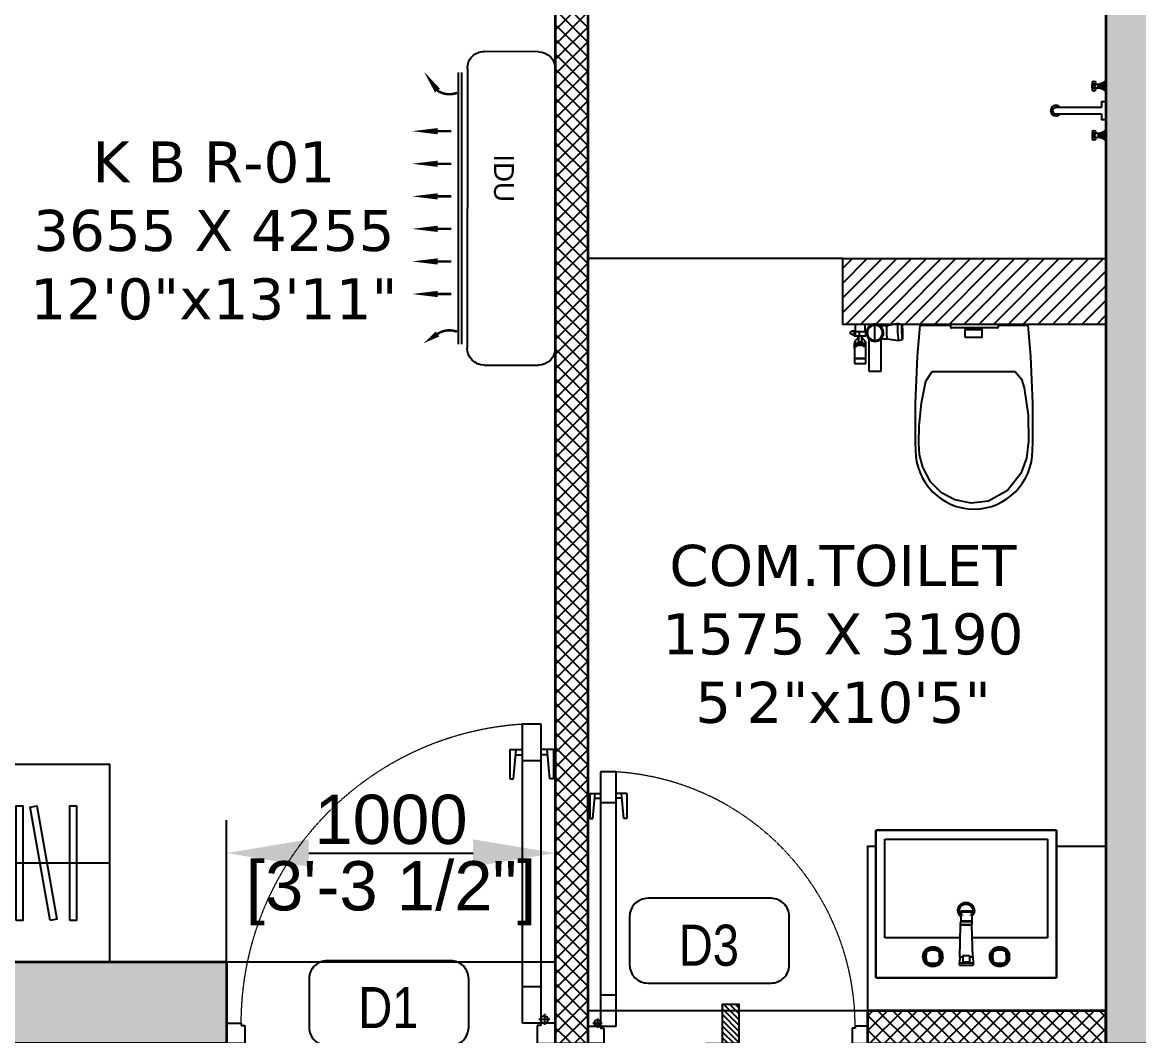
# Model space of a CAD drawing. Header units: millimetres. Extents: x 46985 to 60368, y 184712 to 204375.
# Drawn here: x 50478 to 53874, y 197796 to 200881 of the extents above; entities that cross this region are included whole.
import ezdxf
from ezdxf.enums import TextEntityAlignment as Align

# ---------------------------------------------------------------- set-up
doc = ezdxf.new("R2010")
doc.units = ezdxf.units.MM
doc.linetypes.add('3.5BHK EAST-UN-5$0$DASHED', pattern=[0.75, 0.5, -0.25])
doc.linetypes.add('3.5BHK EAST_UN-1$0$DASHED', pattern=[0.75, 0.5, -0.25])
for name, color, linetype in [('A-AC', 252, 'Continuous'), ('A-Dimensions', 4, 'Continuous'), ('A-Door', 11, 'Continuous'), ('A-Door Line', 8, 'Continuous'), ('A-Fixture', 8, 'Continuous'), ('A-Furniture', 8, 'Continuous'), ('A-Handwash', 252, 'Continuous'), ('A-Handwash Platform', 253, 'Continuous'), ('A-Hatch', 252, 'Continuous'), ('A-Ledge Wall', 8, 'Continuous'), ('A-Room Boundary', 44, 'Continuous'), ('A-Shower', 253, 'Continuous'), ('A-Shower Glass', 253, 'Continuous'), ('A-Text Main', 44, 'Continuous'), ('A-Wardrobe', 253, 'Continuous'), ('A-WC', 253, 'Continuous')]:
    doc.layers.add(name, color=color, linetype=linetype)
doc.layers.add('A-Wall', color=240, linetype='Continuous', lineweight=35)
doc.styles.add('2024-08-29_TOWER-A$0$simplex-0.8', font='simplex.shx', dxfattribs={"width": 0.8})
doc.styles.add('3.5BHK EAST_UN-1$0$grid_text', font='verdana.ttf')
doc.styles.add('3BHK  WEST_UN-2$0$AMISH', font='arial.ttf')
doc.styles.add('ARIAL', font='ARIALN.TTF')
doc.styles.add('S', font='arial.ttf', dxfattribs={"height": 150})
doc.dimstyles.new('DIMSMALL', dxfattribs={"dimtxt": 150, "dimasz": 250, "dimexe": 100, "dimexo": 100, "dimgap": 25, "dimtad": 1, "dimdec": 0, "dimzin": 0, "dimdsep": 46, "dimtxsty": 'S', "dimcen": 0, "dimdle": 100, "dimclrd": 8, "dimclre": 8, "dimclrt": 256, "dimazin": 0, "dimtfac": 1, "dimtdec": 0, "dimtix": 1, "dimtmove": 0, "dimatfit": 3, "dimldrblk": '12_DatumFilled', "dimfxl": 1, "dimtolj": 1, "dimtzin": 0, "dimlwd": -1, "dimlwe": -1, "dimarcsym": 0})

# ---------------------------------------------------------------- blocks, each defined once
blk = doc.blocks.new('3.5BHK EAST_UN-1$0$Door11')
at = {"layer": 'A-Door'}
for p, q in [((-991.7, 0), (-1050, 0)), ((-1050, 0), (-1050, -65.6)), ((-991.7, -58.3), (-991.7, 0)), ((-58.3, -58.3), (-58.3, 0)), ((-58.3, 0), (0, 0)), ((0, 0), (0, -65.6)), ((-1050, -65.6), (-1003.4, -65.6)), ((-1003.4, -65.6), (-1003.4, -58.3)), ((-1003.4, -58.3), (-991.7, -58.3)), ((-104.9, -65.6), (-104.9, -1021.8)), ((-46.6, -65.6), (-104.9, -65.6)), ((-104.9, -65.6), (-104.9, -65.6)), ((-46.6, -58.3), (-58.3, -58.3)), ((-46.6, -65.6), (-46.6, -58.3)), ((-46.6, -1021.8), (-46.6, -65.6)), ((0, -65.6), (-46.6, -65.6)), ((-35, -94.7), (-35, -59.8)), ((-17.5, -77.3), (-52.5, -77.3)), ((-104.9, -182.2), (-46.6, -182.2)), ((-145.8, -846.8), (-134.1, -846.8)), ((-145.8, -940.1), (-145.8, -846.8)), ((-134.1, -846.8), (-125.5, -940.1)), ((-17.5, -846.8), (-26.1, -940.1)), ((-5.8, -846.8), (-17.5, -846.8)), ((-5.8, -940.1), (-5.8, -846.8)), ((-127.1, -922.6), (-104.9, -922.6)), ((-104.9, -905.1), (-46.6, -905.1)), ((-24.5, -922.6), (-46.6, -922.6)), ((-145.8, -940.1), (-104.9, -940.1)), ((-5.8, -940.1), (-46.6, -940.1)), ((-104.9, -1021.8), (-46.6, -1021.8))]:
    blk.add_line(p, q, dxfattribs=at)
blk.add_circle((-35, -77.3), 11.7, dxfattribs=at)
at = {"layer": 'A-Door', "linetype": '3.5BHK EAST_UN-1$0$DASHED', "lineweight": 0}
blk.add_arc((-43.9, -64.2), 959.5, 180.0822, 266.3506, dxfattribs=at)
blk = doc.blocks.new('3.5BHK EAST_UN-1$0$A$Ceb508b97')
at = {"layer": 'A-Wardrobe', "ltscale": 600}
blk.add_lwpolyline([(100.2, 600), (100.2, 0), (2400.2, 0), (2400.2, 600)], close=True, dxfattribs=at)
for points in [[(202.7, 125), (202.7, 475), (222.7, 475), (222.7, 125), (202.7, 125)], [(300.1, 125.9), (239.3, 470.6), (259, 474.1), (319.7, 129.4), (300.1, 125.9)], [(359.9, 125), (359.9, 475), (379.9, 475), (379.9, 125), (359.9, 125)], [(419.5, 125.9), (480.3, 470.6), (460.6, 474.1), (399.9, 129.4), (419.5, 125.9)], [(517.8, 125), (517.8, 475), (537.8, 475), (537.8, 125), (517.8, 125)], [(621.4, 125.9), (560.6, 470.6), (580.3, 474.1), (641.1, 129.4), (621.4, 125.9)], [(681.2, 125), (681.2, 475), (701.2, 475), (701.2, 125), (681.2, 125)], [(836.6, 125.9), (897.4, 470.6), (877.7, 474.1), (817, 129.4), (836.6, 125.9)], [(934.9, 125), (934.9, 475), (954.9, 475), (954.9, 125), (934.9, 125)], [(1019.4, 125), (1019.4, 475), (1039.4, 475), (1039.4, 125), (1019.4, 125)], [(1226.2, 132.1), (1106.5, 461), (1125.3, 467.9), (1245, 139), (1226.2, 132.1)], [(1275.7, 125), (1275.7, 475), (1295.7, 475), (1295.7, 125), (1275.7, 125)], [(1373, 125.9), (1312.3, 470.6), (1332, 474.1), (1392.7, 129.4), (1373, 125.9)], [(1432.9, 125), (1432.9, 475), (1452.9, 475), (1452.9, 125), (1432.9, 125)], [(1492.5, 125.9), (1553.3, 470.6), (1533.6, 474.1), (1472.8, 129.4), (1492.5, 125.9)], [(1590.8, 125), (1590.8, 475), (1610.8, 475), (1610.8, 125), (1590.8, 125)], [(1694.4, 125.9), (1633.6, 470.6), (1653.3, 474.1), (1714.1, 129.4), (1694.4, 125.9)], [(1754.2, 125), (1754.2, 475), (1774.2, 475), (1774.2, 125), (1754.2, 125)], [(1880.8, 125.9), (1941.5, 470.6), (1921.8, 474.1), (1861.1, 129.4), (1880.8, 125.9)], [(1979, 125), (1979, 475), (1999, 475), (1999, 125), (1979, 125)], [(2114.9, 125), (2114.9, 475), (2134.9, 475), (2134.9, 125), (2114.9, 125)], [(2218.5, 125.9), (2157.7, 470.6), (2177.4, 474.1), (2238.2, 129.4), (2218.5, 125.9)], [(2278.3, 125), (2278.3, 475), (2298.3, 475), (2298.3, 125), (2278.3, 125)], [(2400.2, 300), (100, 300)]]:
    blk.add_lwpolyline(points, dxfattribs=at)
blk = doc.blocks.new('A$Cf00fcc3f')
at = {"layer": 'A-Fixture'}
for p, q in [((0, 0), (0, -450)), ((550, 0), (0, 0)), ((0, -450), (0, 0)), ((0, 0), (550, 0)), ((550, -450), (550, 0)), ((550, 0), (550, -450)), ((144.2, -58.7), (143.6, -64.6)), ((143.6, -64.6), (144.2, -70.5)), ((143.6, -64.6), (144.2, -70.5)), ((145.9, -53), (144.2, -58.7)), ((148.7, -47.8), (145.9, -53)), ((146.8, -64.6), (147.8, -54.3)), ((147.8, -74.9), (146.8, -64.6)), ((149.4, -64.6), (146.8, -64.6)), ((147.8, -54.3), (150.8, -44.3)), ((147.8, -54.3), (150.3, -55.2)), ((150.3, -45.9), (148.7, -47.8)), ((149.4, -64.6), (150.3, -55.2)), ((150.3, -73.9), (149.4, -64.6)), ((150.3, -55.2), (152.9, -46.2)), ((151.6, -42.4), (150.8, -44.3)), ((150.8, -44.3), (152.9, -46.2)), ((151.6, -42.4), (153.6, -41.5)), ((153.7, -44.5), (151.6, -42.4)), ((152.5, -55), (151.6, -64.6)), ((151.6, -64.6), (152.5, -74.2)), ((151.6, -64.6), (152.5, -74.2)), ((155.2, -46), (152.5, -55)), ((155.2, -46), (152.5, -55)), ((153.7, -44.5), (152.9, -46.2)), ((154.1, -55.3), (153.2, -64.6)), ((153.2, -64.6), (154.1, -73.9)), ((153.6, -41.5), (163.5, -38.6)), ((155.5, -43.7), (153.6, -41.5)), ((155.5, -43.7), (153.7, -44.5)), ((156.4, -47.2), (154.1, -55.3)), ((157.1, -39.5), (155.1, -41.1)), ((164.2, -43.3), (155.2, -46)), ((155.5, -43.7), (164.5, -41)), ((164.5, -44.9), (156.4, -47.2)), ((162.3, -36.7), (157.1, -39.5)), ((167.9, -35), (162.3, -36.7)), ((163.5, -38.6), (173.8, -37.6)), ((163.5, -38.6), (164.5, -41)), ((173.8, -42.3), (164.2, -43.3)), ((173.8, -42.3), (164.2, -43.3)), ((164.5, -41), (173.8, -40.1)), ((173.8, -43.9), (164.5, -44.9)), ((173.8, -34.4), (167.9, -35)), ((179.7, -35), (173.8, -34.4)), ((179.7, -35), (173.8, -34.4)), ((173.8, -37.6), (184.1, -38.6)), ((173.8, -37.6), (173.8, -40.1)), ((173.8, -40.1), (183.2, -41)), ((183.4, -43.3), (173.8, -42.3)), ((183.1, -44.9), (173.8, -43.9)), ((185.4, -36.7), (179.7, -35)), ((185.4, -36.7), (179.7, -35)), ((191.2, -47.2), (183.1, -44.9)), ((184.1, -38.6), (183.2, -41)), ((183.2, -41), (192.2, -43.7)), ((183.4, -43.3), (192.4, -46)), ((192.4, -46), (183.4, -43.3)), ((184.1, -38.6), (194.1, -41.5)), ((190.6, -39.5), (185.4, -36.7)), ((190.6, -39.5), (185.4, -36.7)), ((192.5, -41.1), (190.6, -39.5)), ((192.5, -41.1), (190.6, -39.5)), ((191.2, -47.2), (193.5, -55.3)), ((192.2, -43.7), (194.1, -41.5)), ((192.2, -43.7), (193.9, -44.5)), ((192.4, -46), (195.1, -55)), ((194.4, -64.6), (193.5, -55.3)), ((194.4, -64.6), (193.5, -73.9)), ((193.9, -44.5), (196, -42.4)), ((193.9, -44.5), (194.7, -46.2)), ((194.1, -41.5), (196, -42.4)), ((196.9, -44.3), (194.7, -46.2)), ((194.7, -46.2), (197.4, -55.2)), ((195.1, -55), (196, -64.6)), ((196, -64.6), (195.1, -74.2)), ((196, -42.4), (196.9, -44.3)), ((196.9, -44.3), (199.8, -54.3)), ((198.9, -47.8), (197.3, -45.9)), ((198.9, -47.8), (197.3, -45.9)), ((199.8, -54.3), (197.4, -55.2)), ((197.4, -55.2), (198.3, -64.6)), ((198.3, -64.6), (197.4, -73.9)), ((198.3, -64.6), (200.8, -64.6)), ((201.7, -53), (198.9, -47.8)), ((201.7, -53), (198.9, -47.8)), ((199.8, -54.3), (200.8, -64.6)), ((200.8, -64.6), (199.8, -74.9)), ((203.4, -58.7), (201.7, -53)), ((203.4, -58.7), (201.7, -53)), ((203.4, -58.7), (204, -64.6)), ((204, -64.6), (203.4, -58.7)), ((204, -64.6), (203.4, -70.5)), ((204, -64.6), (203.4, -70.5)), ((254.8, -39.2), (296, -39.2)), ((254.8, -39.2), (255, -45.5)), ((255.5, -64.6), (255, -45.5)), ((255, -45.5), (295.9, -45.5)), ((255.5, -64.6), (258.3, -160.2)), ((255.5, -64.6), (265.1, -64.6)), ((265.1, -68.5), (265.1, -47.9)), ((285.7, -47.9), (265.1, -47.9)), ((285.7, -68.5), (285.7, -47.9)), ((285.7, -64.6), (295.3, -64.6)), ((295.3, -64.6), (292.6, -160.2)), ((295.3, -64.6), (295.9, -45.5)), ((295.9, -45.5), (296, -39.2)), ((347.4, -58.7), (346.8, -64.6)), ((346.8, -64.6), (347.4, -70.5)), ((346.8, -64.6), (347.4, -70.5)), ((349.1, -53), (347.4, -58.7)), ((351.9, -47.8), (349.1, -53)), ((350, -64.6), (351, -54.3)), ((351, -74.9), (350, -64.6)), ((352.6, -64.6), (350, -64.6)), ((351, -54.3), (354, -44.3)), ((351, -54.3), (353.5, -55.2)), ((353.5, -45.9), (351.9, -47.8)), ((352.6, -64.6), (353.5, -55.2)), ((353.5, -73.9), (352.6, -64.6)), ((353.5, -55.2), (356.1, -46.2)), ((354.8, -42.4), (354, -44.3)), ((354, -44.3), (356.1, -46.2)), ((354.8, -42.4), (356.8, -41.5)), ((356.9, -44.5), (354.8, -42.4)), ((355.7, -55), (354.8, -64.6)), ((354.8, -64.6), (355.7, -74.2)), ((354.8, -64.6), (355.7, -74.2)), ((358.4, -46), (355.7, -55)), ((358.4, -46), (355.7, -55)), ((356.9, -44.5), (356.1, -46.2)), ((357.3, -55.3), (356.4, -64.6)), ((356.4, -64.6), (357.3, -73.9)), ((356.8, -41.5), (366.7, -38.6)), ((358.7, -43.7), (356.8, -41.5)), ((358.7, -43.7), (356.9, -44.5)), ((359.6, -47.2), (357.3, -55.3)), ((360.3, -39.5), (358.3, -41.1)), ((367.4, -43.3), (358.4, -46)), ((358.7, -43.7), (367.7, -41)), ((367.7, -44.9), (359.6, -47.2)), ((365.5, -36.7), (360.3, -39.5)), ((371.1, -35), (365.5, -36.7)), ((366.7, -38.6), (377, -37.6)), ((366.7, -38.6), (367.7, -41)), ((377, -42.3), (367.4, -43.3)), ((377, -42.3), (367.4, -43.3)), ((367.7, -41), (377, -40.1)), ((377, -43.9), (367.7, -44.9)), ((377, -34.4), (371.1, -35)), ((382.9, -35), (377, -34.4)), ((382.9, -35), (377, -34.4)), ((377, -37.6), (387.3, -38.6)), ((377, -37.6), (377, -40.1)), ((377, -40.1), (386.4, -41)), ((386.6, -43.3), (377, -42.3)), ((386.3, -44.9), (377, -43.9)), ((388.6, -36.7), (382.9, -35)), ((388.6, -36.7), (382.9, -35)), ((394.4, -47.2), (386.3, -44.9)), ((387.3, -38.6), (386.4, -41)), ((386.4, -41), (395.4, -43.7)), ((386.6, -43.3), (395.6, -46)), ((395.6, -46), (386.6, -43.3)), ((387.3, -38.6), (397.3, -41.5)), ((393.8, -39.5), (388.6, -36.7)), ((393.8, -39.5), (388.6, -36.7)), ((395.7, -41.1), (393.8, -39.5)), ((395.7, -41.1), (393.8, -39.5)), ((394.4, -47.2), (396.7, -55.3)), ((395.4, -43.7), (397.3, -41.5)), ((395.4, -43.7), (397.1, -44.5)), ((395.6, -46), (398.3, -55)), ((397.6, -64.6), (396.7, -55.3)), ((397.6, -64.6), (396.7, -73.9)), ((397.1, -44.5), (399.2, -42.4)), ((397.1, -44.5), (397.9, -46.2)), ((397.3, -41.5), (399.2, -42.4)), ((400.1, -44.3), (397.9, -46.2)), ((397.9, -46.2), (400.6, -55.2)), ((398.3, -55), (399.2, -64.6)), ((399.2, -64.6), (398.3, -74.2)), ((399.2, -42.4), (400.1, -44.3)), ((400.1, -44.3), (403, -54.3)), ((402.1, -47.8), (400.5, -45.9)), ((402.1, -47.8), (400.5, -45.9)), ((403, -54.3), (400.6, -55.2)), ((400.6, -55.2), (401.5, -64.6)), ((401.5, -64.6), (400.6, -73.9)), ((401.5, -64.6), (404, -64.6)), ((404.9, -53), (402.1, -47.8)), ((404.9, -53), (402.1, -47.8)), ((403, -54.3), (404, -64.6)), ((404, -64.6), (403, -74.9)), ((406.6, -58.7), (404.9, -53)), ((406.6, -58.7), (404.9, -53)), ((406.6, -58.7), (407.2, -64.6)), ((406.6, -58.7), (407.2, -64.6)), ((407.2, -64.6), (406.6, -70.5)), ((407.2, -64.6), (406.6, -70.5)), ((144.2, -70.5), (145.9, -76.1)), ((144.2, -70.5), (145.9, -76.1)), ((145.9, -76.1), (148.7, -81.3)), ((145.9, -76.1), (148.7, -81.3)), ((147.8, -74.9), (150.3, -73.9)), ((150.8, -84.8), (147.8, -74.9)), ((148.7, -81.3), (150.3, -83.2)), ((148.7, -81.3), (150.3, -83.2)), ((152.9, -82.9), (150.3, -73.9)), ((150.8, -84.8), (152.9, -82.9)), ((151.6, -86.8), (150.8, -84.8)), ((151.6, -86.8), (153.7, -84.7)), ((151.6, -86.8), (153.6, -87.6)), ((152.5, -74.2), (155.2, -83.2)), ((152.5, -74.2), (155.2, -83.2)), ((152.9, -82.9), (153.7, -84.7)), ((155.5, -85.5), (153.6, -87.6)), ((163.5, -90.6), (153.6, -87.6)), ((153.7, -84.7), (155.5, -85.5)), ((154.1, -73.9), (156.4, -81.9)), ((155.1, -88.1), (157.1, -89.7)), ((155.1, -88.1), (157.1, -89.7)), ((155.2, -83.2), (164.2, -85.9)), ((155.2, -83.2), (164.2, -85.9)), ((164.5, -88.1), (155.5, -85.5)), ((156.4, -81.9), (164.5, -84.3)), ((157.1, -89.7), (162.3, -92.4)), ((157.1, -89.7), (162.3, -92.4)), ((162.3, -92.4), (167.9, -94.2)), ((162.3, -92.4), (167.9, -94.2)), ((163.5, -90.6), (164.5, -88.1)), ((173.8, -91.6), (163.5, -90.6)), ((164.2, -85.9), (173.8, -86.8)), ((164.2, -85.9), (173.8, -86.8)), ((164.5, -84.3), (173.8, -85.2)), ((173.8, -89), (164.5, -88.1)), ((167.9, -94.2), (173.8, -94.7)), ((167.9, -94.2), (173.8, -94.7)), ((173.8, -85.2), (183.1, -84.3)), ((173.8, -86.8), (183.4, -85.9)), ((173.8, -86.8), (183.4, -85.9)), ((183.2, -88.1), (173.8, -89)), ((173.8, -91.6), (173.8, -89)), ((184.1, -90.6), (173.8, -91.6)), ((173.8, -94.7), (179.7, -94.2)), ((173.8, -94.7), (179.7, -94.2)), ((179.7, -94.2), (185.4, -92.4)), ((179.7, -94.2), (185.4, -92.4)), ((183.1, -84.3), (191.2, -81.9)), ((192.2, -85.5), (183.2, -88.1)), ((184.1, -90.6), (183.2, -88.1)), ((183.4, -85.9), (192.4, -83.2)), ((183.4, -85.9), (192.4, -83.2)), ((194.1, -87.6), (184.1, -90.6)), ((185.4, -92.4), (190.6, -89.7)), ((185.4, -92.4), (190.6, -89.7)), ((190.6, -89.7), (192.5, -88.1)), ((190.6, -89.7), (192.5, -88.1)), ((191.2, -81.9), (193.5, -73.9)), ((192.2, -85.5), (193.9, -84.7)), ((192.2, -85.5), (194.1, -87.6)), ((192.4, -83.2), (195.1, -74.2)), ((192.4, -83.2), (195.1, -74.2)), ((193.9, -84.7), (194.7, -82.9)), ((193.9, -84.7), (196, -86.8)), ((196, -86.8), (194.1, -87.6)), ((197.4, -73.9), (194.7, -82.9)), ((196.9, -84.8), (194.7, -82.9)), ((196, -86.8), (196.9, -84.8)), ((199.8, -74.9), (196.9, -84.8)), ((197.3, -83.2), (198.9, -81.3)), ((197.3, -83.2), (198.9, -81.3)), ((199.8, -74.9), (197.4, -73.9)), ((198.9, -81.3), (201.7, -76.1)), ((198.9, -81.3), (201.7, -76.1)), ((201.7, -76.1), (203.4, -70.5)), ((201.7, -76.1), (203.4, -70.5)), ((265.1, -68.5), (285.7, -68.5)), ((347.4, -70.5), (349.1, -76.1)), ((347.4, -70.5), (349.1, -76.1)), ((349.1, -76.1), (351.9, -81.3)), ((349.1, -76.1), (351.9, -81.3)), ((351, -74.9), (353.5, -73.9)), ((354, -84.8), (351, -74.9)), ((351.9, -81.3), (353.5, -83.2)), ((351.9, -81.3), (353.5, -83.2)), ((356.1, -82.9), (353.5, -73.9)), ((354, -84.8), (356.1, -82.9)), ((354.8, -86.8), (354, -84.8)), ((354.8, -86.8), (356.9, -84.7)), ((354.8, -86.8), (356.8, -87.6)), ((355.7, -74.2), (358.4, -83.2)), ((355.7, -74.2), (358.4, -83.2)), ((356.1, -82.9), (356.9, -84.7)), ((358.7, -85.5), (356.8, -87.6)), ((366.7, -90.6), (356.8, -87.6)), ((356.9, -84.7), (358.7, -85.5)), ((357.3, -73.9), (359.6, -81.9)), ((358.3, -88.1), (360.3, -89.7)), ((358.3, -88.1), (360.3, -89.7)), ((358.4, -83.2), (367.4, -85.9)), ((358.4, -83.2), (367.4, -85.9)), ((367.7, -88.1), (358.7, -85.5)), ((359.6, -81.9), (367.7, -84.3)), ((360.3, -89.7), (365.5, -92.4)), ((360.3, -89.7), (365.5, -92.4)), ((365.5, -92.4), (371.1, -94.2)), ((365.5, -92.4), (371.1, -94.2)), ((366.7, -90.6), (367.7, -88.1)), ((377, -91.6), (366.7, -90.6)), ((367.4, -85.9), (377, -86.8)), ((367.4, -85.9), (377, -86.8)), ((367.7, -84.3), (377, -85.2)), ((377, -89), (367.7, -88.1)), ((371.1, -94.2), (377, -94.7)), ((371.1, -94.2), (377, -94.7)), ((377, -85.2), (386.3, -84.3)), ((377, -86.8), (386.6, -85.9)), ((377, -86.8), (386.6, -85.9)), ((386.4, -88.1), (377, -89)), ((377, -91.6), (377, -89)), ((387.3, -90.6), (377, -91.6)), ((377, -94.7), (382.9, -94.2)), ((377, -94.7), (382.9, -94.2)), ((382.9, -94.2), (388.6, -92.4)), ((382.9, -94.2), (388.6, -92.4)), ((386.3, -84.3), (394.4, -81.9)), ((395.4, -85.5), (386.4, -88.1)), ((387.3, -90.6), (386.4, -88.1)), ((386.6, -85.9), (395.6, -83.2)), ((386.6, -85.9), (395.6, -83.2)), ((397.3, -87.6), (387.3, -90.6)), ((388.6, -92.4), (393.8, -89.7)), ((388.6, -92.4), (393.8, -89.7)), ((393.8, -89.7), (395.7, -88.1)), ((393.8, -89.7), (395.7, -88.1)), ((394.4, -81.9), (396.7, -73.9)), ((395.4, -85.5), (397.1, -84.7)), ((395.4, -85.5), (397.3, -87.6)), ((395.6, -83.2), (398.3, -74.2)), ((395.6, -83.2), (398.3, -74.2)), ((397.1, -84.7), (397.9, -82.9)), ((397.1, -84.7), (399.2, -86.8)), ((399.2, -86.8), (397.3, -87.6)), ((400.6, -73.9), (397.9, -82.9)), ((400.1, -84.8), (397.9, -82.9)), ((399.2, -86.8), (400.1, -84.8)), ((403, -74.9), (400.1, -84.8)), ((400.5, -83.2), (402.1, -81.3)), ((400.5, -83.2), (402.1, -81.3)), ((403, -74.9), (400.6, -73.9)), ((402.1, -81.3), (404.9, -76.1)), ((402.1, -81.3), (404.9, -76.1)), ((404.9, -76.1), (406.6, -70.5)), ((404.9, -76.1), (406.6, -70.5)), ((257.2, -122), (27.5, -122)), ((27.5, -122), (27.5, -422)), ((522.5, -122), (293.7, -122)), ((522.5, -422), (522.5, -122)), ((258.3, -162.3), (258.3, -160.2)), ((292.6, -160.2), (258.3, -160.2)), ((258.3, -162.3), (258.6, -171.8)), ((258.3, -162.3), (292.5, -162.3)), ((292.2, -171.8), (292.5, -162.3)), ((292.6, -160.2), (292.5, -162.3)), ((258.6, -171.8), (258.6, -172.7)), ((258.6, -171.8), (292.2, -171.8)), ((259.4, -201.1), (258.6, -172.7)), ((292.2, -172.7), (258.6, -172.7)), ((259.4, -201.1), (259.5, -204.3)), ((259.4, -201.1), (291.4, -201.1)), ((264.3, -192.3), (264.3, -190.8)), ((286.5, -192.3), (286.5, -190.8)), ((291.3, -204.3), (291.4, -201.1)), ((291.4, -201.1), (292.2, -172.7)), ((292.2, -171.8), (292.2, -172.7)), ((259.5, -204.3), (291.3, -204.3)), ((27.5, -422), (522.5, -422)), ((0, -450), (550, -450)), ((550, -450), (0, -450))]:
    blk.add_line(p, q, dxfattribs=at)
for radius, start, end in [(25, 130.6704, 0), (20, 145.6811, 0), (25, 0, 45), (20, 0, 24.0891)]:
    blk.add_arc((275, -205), radius, start, end, dxfattribs=at)
blk = doc.blocks.new('A$Cfbc7273c')
at = {"layer": 'A-Shower'}
for p, q in [((-41.9, 68.8), (-41.9, 81.3)), ((-41.9, 81.3), (-27.4, 81.2)), ((-27.4, 68.8), (-41.9, 68.8)), ((-23.6, 68.6), (-23.6, 81.3)), ((-22.2, 81.5), (-22.2, 68.5)), ((-20.4, 68.3), (-20.4, 81.7)), ((-18, 82.2), (-18, 67.8)), ((-15.8, 67.3), (-15.8, 82.7)), ((-13.3, 66.5), (-13.3, 83.5)), ((-9.9, 65.2), (-9.9, 84.7)), ((-5.4, 63), (-5.4, 87)), ((0, 90.6), (0, 59.4)), ((0, -90.6), (0, 90.6)), ((-13.5, 10), (-152, 10)), ((-13.5, 26), (-13.5, 10)), ((0, 27), (-12.5, 27)), ((0, -27), (0, 27)), ((-152, -10), (-13.5, -10)), ((-13.5, -10), (-13.5, -26)), ((-12.5, -27), (0, -27)), ((-18, -82.2), (-18, -67.8)), ((-15.8, -67.3), (-15.8, -82.7)), ((-13.3, -66.5), (-13.3, -83.5)), ((-9.9, -65.2), (-9.9, -84.7)), ((-5.4, -63), (-5.4, -87)), ((0, -90.6), (0, -59.4)), ((-41.9, -68.8), (-41.9, -81.3)), ((-27.4, -68.8), (-41.9, -68.8)), ((-41.9, -81.3), (-27.4, -81.2)), ((-23.6, -68.6), (-23.6, -81.3)), ((-22.2, -81.5), (-22.2, -68.5)), ((-20.4, -68.3), (-20.4, -81.7))]:
    blk.add_line(p, q, dxfattribs=at)
for centre, radius in [((-36, 85.7), 4.41), ((-36, 64.3), 4.41), ((-36, 74.8), 3.69), ((-36, -64.3), 4.41), ((-36, -85.7), 4.41), ((-36, -74.8), 3.69)]:
    blk.add_circle(centre, radius, dxfattribs=at)
for centre, radius, start, end in [((-27.2, 125.4), 44.2, 269.7849, 308.0362), ((-27.4, 24.1), 44.7, 52.1791, 90), ((-152, 0), 16, 90, 180.0001), ((-152, 0), 16, 180.0001, 270), ((-152, 0), 10, 90, 270), ((-152, 0), 16, 38.6822, 90), ((-12.5, 26), 0.999, 89.9998, 180.1995), ((-152, 0), 16, 270, 321.3178), ((-12.5, -26), 1, 180, 269.8008), ((-27.4, -24.1), 44.7, 270, 307.8209), ((-27.2, -125.4), 44.2, 51.9638, 90.2151)]:
    blk.add_arc(centre, radius, start, end, dxfattribs=at)
blk = doc.blocks.new('3BHK  WEST_UN-2$0$fgdskokjmfv')
at = {"layer": 'A-WC', "linetype": 'Continuous'}
for p, q in [((15769231.8, 1072211.9), (15769232.1, 1072190)), ((15769309.2, 1072211.9), (15769231.8, 1072211.9)), ((15769262.2, 1072190), (15769262.5, 1072211.9)), ((15769274.3, 1072211.9), (15769274.3, 1072210.2)), ((15769274.3, 1072210.2), (15769274.3, 1072208.5)), ((15769274.3, 1072208.5), (15769274.3, 1072206.8)), ((15769274.3, 1072206.8), (15769274.3, 1072205.4)), ((15769292.1, 1072163.3), (15769292.1, 1072209.4)), ((15769309.2, 1072211.4), (15769309.2, 1072211.9)), ((15769309.2, 1072209.7), (15769309.2, 1072211.4)), ((15769309.2, 1072208), (15769309.2, 1072209.7)), ((15769309.2, 1072206.4), (15769309.2, 1072208)), ((15769309.2, 1072206), (15769309.2, 1072206.4)), ((15769328, 1072207), (15769309.9, 1072206.4)), ((15769362.5, 1072214.8), (15769328, 1072207)), ((15769362.5, 1072214.8), (15769374.5, 1072212)), ((15769428.5, 1072209.1), (15769522.1, 1072209.1)), ((15769667.1, 1072211.9), (15769522.1, 1072211.9)), ((15769522.1, 1072211.9), (15769522.1, 1072203.9)), ((15769664.1, 1072200.9), (15769525.1, 1072200.9)), ((15769618.4, 1072200.9), (15769565.9, 1072200.9)), ((15769565.9, 1072200.9), (15769565.9, 1072197.6)), ((15769618.4, 1072197.6), (15769618.4, 1072200.9)), ((15769667.1, 1072211.9), (15769667.1, 1072203.9)), ((15769667.1, 1072209.1), (15769758.5, 1072209.1)), ((15769217.4, 1072186.7), (15769217.5, 1072186.9)), ((15769217.4, 1072186.5), (15769217.4, 1072186.7)), ((15769217.4, 1072186.3), (15769217.4, 1072186.5)), ((15769217.4, 1072186.1), (15769217.4, 1072186.3)), ((15769217.4, 1072186.3), (15769217.4, 1072186.3)), ((15769217.5, 1072185.9), (15769217.4, 1072186.1)), ((15769217.5, 1072187.3), (15769217.6, 1072187.5)), ((15769217.5, 1072187.1), (15769217.5, 1072187.3)), ((15769217.5, 1072186.9), (15769217.5, 1072187.1)), ((15769217.5, 1072185.7), (15769217.5, 1072185.9)), ((15769217.5, 1072185.5), (15769217.5, 1072185.7)), ((15769217.5, 1072185.3), (15769217.5, 1072185.5)), ((15769217.6, 1072185.1), (15769217.5, 1072185.3)), ((15769217.6, 1072187.7), (15769217.7, 1072187.9)), ((15769217.6, 1072187.5), (15769217.6, 1072187.7)), ((15769217.6, 1072184.9), (15769217.6, 1072185.1)), ((15769217.7, 1072184.7), (15769217.6, 1072184.9)), ((15769217.7, 1072187.9), (15769217.8, 1072188.1)), ((15769217.8, 1072184.5), (15769217.7, 1072184.7)), ((15769217.8, 1072188.3), (15769217.9, 1072188.5)), ((15769217.8, 1072188.1), (15769217.8, 1072188.3)), ((15769217.8, 1072184.3), (15769217.8, 1072184.5)), ((15769217.9, 1072184.2), (15769217.8, 1072184.3)), ((15769217.9, 1072188.5), (15769218, 1072188.7)), ((15769218, 1072184), (15769217.9, 1072184.2)), ((15769218, 1072188.7), (15769218.1, 1072188.8)), ((15769218.1, 1072183.8), (15769218, 1072184)), ((15769218.1, 1072188.8), (15769218.2, 1072189)), ((15769218.2, 1072183.6), (15769218.1, 1072183.8)), ((15769218.2, 1072189), (15769218.3, 1072189.2)), ((15769218.3, 1072183.5), (15769218.2, 1072183.6)), ((15769218.3, 1072189.2), (15769218.4, 1072189.3)), ((15769218.5, 1072183.3), (15769218.3, 1072183.5)), ((15769218.4, 1072189.3), (15769218.5, 1072189.5)), ((15769218.5, 1072189.5), (15769218.7, 1072189.6)), ((15769218.6, 1072183.2), (15769218.5, 1072183.3)), ((15769218.7, 1072183), (15769218.6, 1072183.2)), ((15769218.7, 1072189.6), (15769218.8, 1072189.8)), ((15769218.8, 1072182.9), (15769218.7, 1072183)), ((15769218.8, 1072189.8), (15769218.9, 1072189.9)), ((15769219, 1072182.7), (15769218.8, 1072182.9)), ((15769218.9, 1072189.9), (15769219.1, 1072190.1)), ((15769219.1, 1072182.6), (15769219, 1072182.7)), ((15769219.1, 1072190.1), (15769219.2, 1072190.2)), ((15769219.3, 1072182.5), (15769219.1, 1072182.6)), ((15769219.2, 1072190.2), (15769219.4, 1072190.3)), ((15769219.4, 1072182.3), (15769219.3, 1072182.5)), ((15769219.4, 1072190.3), (15769219.6, 1072190.4)), ((15769219.6, 1072182.2), (15769219.4, 1072182.3)), ((15769219.6, 1072190.4), (15769219.7, 1072190.6)), ((15769219.8, 1072182.1), (15769219.6, 1072182.2)), ((15769219.7, 1072190.6), (15769219.9, 1072190.7)), ((15769219.9, 1072182), (15769219.8, 1072182.1)), ((15769219.9, 1072190.7), (15769220.1, 1072190.8)), ((15769220.1, 1072181.9), (15769219.9, 1072182)), ((15769220.1, 1072190.8), (15769220.3, 1072190.8)), ((15769220.3, 1072181.8), (15769220.1, 1072181.9)), ((15769220.3, 1072190.8), (15769220.4, 1072190.9)), ((15769220.5, 1072181.7), (15769220.3, 1072181.8)), ((15769220.4, 1072190.9), (15769220.6, 1072191)), ((15769220.7, 1072181.7), (15769220.5, 1072181.7)), ((15769220.6, 1072191), (15769220.8, 1072191.1)), ((15769220.9, 1072181.6), (15769220.7, 1072181.7)), ((15769220.8, 1072191.1), (15769221, 1072191.1)), ((15769221, 1072181.5), (15769220.9, 1072181.6)), ((15769221, 1072191.1), (15769221.2, 1072191.2)), ((15769221.2, 1072181.5), (15769221, 1072181.5)), ((15769221.2, 1072191.2), (15769221.4, 1072191.2)), ((15769221.4, 1072181.4), (15769221.2, 1072181.5)), ((15769221.4, 1072191.2), (15769221.6, 1072191.3)), ((15769221.6, 1072181.4), (15769221.4, 1072181.4)), ((15769221.6, 1072191.3), (15769221.8, 1072191.3)), ((15769221.8, 1072181.4), (15769221.6, 1072181.4)), ((15769221.8, 1072191.3), (15769222, 1072191.3)), ((15769222, 1072181.4), (15769221.8, 1072181.4)), ((15769222, 1072191.3), (15769222.2, 1072191.3)), ((15769222.2, 1072181.3), (15769222, 1072181.4)), ((15769222.2, 1072191.3), (15769222.4, 1072191.3)), ((15769222.4, 1072181.3), (15769222.2, 1072181.3)), ((15769222.4, 1072191.3), (15769222.4, 1072191.3)), ((15769222.5, 1072191.3), (15769222.4, 1072191.3)), ((15769222.4, 1072191.3), (15769222.4, 1072191.3)), ((15769222.4, 1072191.3), (15769222.5, 1072191.3)), ((15769222.5, 1072181.3), (15769222.4, 1072181.3)), ((15769222.4, 1072181.3), (15769222.4, 1072181.3)), ((15769222.4, 1072181.3), (15769222.5, 1072181.3)), ((15769222.6, 1072191.3), (15769222.5, 1072191.3)), ((15769222.5, 1072191.3), (15769222.5, 1072191.3)), ((15769222.5, 1072191.3), (15769222.7, 1072191.3)), ((15769222.6, 1072181.3), (15769222.5, 1072181.3)), ((15769222.5, 1072181.3), (15769222.5, 1072181.3)), ((15769222.5, 1072181.3), (15769222.7, 1072181.3)), ((15769222.8, 1072191.3), (15769222.6, 1072191.3)), ((15769222.8, 1072181.3), (15769222.6, 1072181.3)), ((15769222.7, 1072191.3), (15769222.9, 1072191.3)), ((15769222.7, 1072181.3), (15769222.8, 1072181.3)), ((15769232.1, 1072191.3), (15769222.8, 1072191.3)), ((15769222.8, 1072181.3), (15769228.8, 1072181.3)), ((15769223, 1072181.3), (15769222.8, 1072181.3)), ((15769222.9, 1072191.3), (15769223.1, 1072191.3)), ((15769223.3, 1072181.3), (15769223, 1072181.3)), ((15769223.1, 1072191.3), (15769223.4, 1072191.3)), ((15769223.6, 1072181.3), (15769223.3, 1072181.3)), ((15769223.4, 1072191.3), (15769223.8, 1072191.3)), ((15769224, 1072181.3), (15769223.6, 1072181.3)), ((15769223.8, 1072191.3), (15769224.2, 1072191.3)), ((15769224.4, 1072181.3), (15769224, 1072181.3)), ((15769224.2, 1072191.3), (15769224.7, 1072191.3)), ((15769224.9, 1072181.3), (15769224.4, 1072181.3)), ((15769228.6, 1072190), (15769228.8, 1072176)), ((15769228.7, 1072190), (15769232.9, 1072190)), ((15769233.2, 1072176), (15769228.9, 1072176)), ((15769232.9, 1072190), (15769239.6, 1072190)), ((15769233.1, 1072183), (15769232.9, 1072190)), ((15769233.2, 1072176), (15769233.1, 1072183)), ((15769239.6, 1072176), (15769233.2, 1072176)), ((15769239.6, 1072190), (15769243.9, 1072190)), ((15769243.8, 1072176), (15769239.6, 1072176)), ((15769240, 1072176), (15769240, 1072167.3)), ((15769242, 1072176), (15769242, 1072161.6)), ((15769243.9, 1072183), (15769243.8, 1072176)), ((15769247.1, 1072176), (15769243.8, 1072176)), ((15769243.9, 1072190), (15769247.1, 1072190)), ((15769243.9, 1072190), (15769243.9, 1072183)), ((15769247.1, 1072190), (15769264.5, 1072190)), ((15769264.4, 1072176), (15769247.1, 1072176)), ((15769252.2, 1072161.6), (15769252.2, 1072176)), ((15769254.3, 1072167.3), (15769254.3, 1072176)), ((15769262.2, 1072191.3), (15769262.5, 1072191.3)), ((15769262.5, 1072191.3), (15769263.8, 1072191.3)), ((15769263.8, 1072191.3), (15769265.2, 1072191.3)), ((15769264.4, 1072183), (15769264.5, 1072190)), ((15769264.4, 1072176), (15769264.4, 1072183)), ((15769265.9, 1072181.3), (15769264.5, 1072181.3)), ((15769265.2, 1072191.3), (15769266.5, 1072191.3)), ((15769266.6, 1072181.3), (15769265.9, 1072181.3)), ((15769273.1, 1072167.7), (15769273.1, 1072069.7)), ((15769311.1, 1072167.5), (15769329.3, 1072168.1)), ((15769311.2, 1072069.7), (15769311.2, 1072167.7)), ((15769329.3, 1072168.1), (15769364.2, 1072162.5)), ((15769364.3, 1072162.5), (15769376.1, 1072166)), ((15769618.4, 1072194.8), (15769565.9, 1072194.8)), ((15769565.9, 1072194.8), (15769565.9, 1072174.4)), ((15769567.3, 1072172.9), (15769616.9, 1072172.9)), ((15769567.4, 1072196.1), (15769616.9, 1072196.1)), ((15769618.4, 1072174.4), (15769618.4, 1072194.8)), ((15769229.4, 1072152.1), (15769229.4, 1072141.2)), ((15769229.6, 1072148.4), (15769264.6, 1072148.4)), ((15769229.6, 1072148.4), (15769229.6, 1072107.6)), ((15769235.2, 1072152.4), (15769235.2, 1072142.5)), ((15769240, 1072155.2), (15769240, 1072152.4)), ((15769254.3, 1072152.4), (15769254.3, 1072155.2)), ((15769259, 1072142.5), (15769259, 1072152.4)), ((15769264.6, 1072107.6), (15769264.6, 1072148.4)), ((15769264.9, 1072141.2), (15769264.9, 1072152.1)), ((15769229.6, 1072107.6), (15769264.6, 1072107.6)), ((15769229.6, 1072107.1), (15769229.6, 1072107.6)), ((15769264.6, 1072107.6), (15769229.6, 1072107.6)), ((15769264.6, 1072107.1), (15769229.6, 1072107.1)), ((15769229.6, 1072107.1), (15769229.6, 1072093)), ((15769264.6, 1072107.1), (15769264.6, 1072107.6)), ((15769264.6, 1072093), (15769264.6, 1072107.1)), ((15769229.6, 1072093), (15769264.6, 1072093)), ((15769273.1, 1072069.7), (15769311.2, 1072069.7)), ((15769466.3, 1072068.4), (15769718.4, 1072068.4))]:
    blk.add_line(p, q, dxfattribs=at)
at = {"layer": 'A-WC', "linetype": 'Continuous', "flags": 128}
blk.add_lwpolyline([(15769718.4, 1072068.4), (15769737.6, 1072045.5), (15769745.9, 1072018.8), (15769758.3, 1071936), (15769759.7, 1071856.1), (15769753.6, 1071804.7), (15769735.8, 1071758), (15769695.5, 1071705.9), (15769637.7, 1071673.8), (15769584.5, 1071667.4), (15769535.5, 1071677.4), (15769494.7, 1071699.3), (15769461.6, 1071732.3), (15769437.5, 1071777.7), (15769427.2, 1071814.6), (15769425.9, 1071851.1), (15769426.5, 1071902.1), (15769433.3, 1071973.6), (15769447, 1072039.1), (15769466.3, 1072068.4)], dxfattribs=at)
at = {"layer": 'A-WC', "linetype": 'Continuous'}
for centre, radius, start, end in [((15769292.1, 1072186.3), 26.2, 100.2496, 180), ((15769292.1, 1072186.3), 23, 0, 180), ((15769292.1, 1072186.3), 26.2, 0, 132.8693), ((15772559.7, 1071909.6), 3145.4, 174.5369, 181.4631), ((15769525.1, 1072203.9), 3, 180, 270), ((15769664.1, 1072203.9), 3, 270, 0), ((15766627.4, 1071909.6), 3145.4, 358.5369, 5.4631), ((15769292.1, 1072186.3), 26.2, 180, 0), ((15769292.1, 1072186.3), 23, 180, 0), ((15769292.1, 1072189.5), 28.9, 228.7983, 242.5322), ((15769292.1, 1072189.5), 28.9, 297.4678, 311.2017), ((15769567.4, 1072197.6), 1.5, 180, 270), ((15769567.3, 1072174.4), 1.46, 180, 270), ((15769616.9, 1072197.6), 1.5, 270, 0), ((15769616.9, 1072174.4), 1.46, 270, 0), ((15769595.6, 1071829.3), 180.3, 180, 269.3484), ((15769591.5, 1071829.3), 180.3, 270.6516, 0)]:
    blk.add_arc(centre, radius, start, end, dxfattribs=at)
for centre, major_axis, ratio, start_param, end_param in [((15769310.5, 1072186.9), (-0.6, 19.4), 0.087894, 6.275362, 6.466185), ((15769328.7, 1072187.5), (-0.6, 19.4), 0.087894, 6.275362, 9.416955), ((15769363.4, 1072188.7), (-0.8, 26.2), 0.087894, 0.017046, 3.133769), ((15769375.3, 1072189), (-0.7, 23), 0.087894, 0.026053, 3.133769), ((15769375.3, 1072189), (-0.7, 23), 0.087894, 3.165124, 6.230506), ((15769247.1, 1072152.1), (17.8, 0), 0.939693, 1.86017, 3.254011), ((15769247.1, 1072152.1), (17.8, 0), 0.939693, 6.170767, 7.561634), ((15769310.5, 1072186.9), (-0.6, 19.4), 0.087894, 2.98627, 3.106469), ((15769247.1, 1072141.2), (17.8, 0), 0.939693, 2.995055, 3.28771), ((15769247.1, 1072141.2), (17.8, 0), 0.939693, 0.452611, 2.688981), ((15769247.1, 1072141.2), (13.4, 0), 0.939693, 1.839841, 2.521963), ((15769247.1, 1072142.5), (11.9, 0), 0.939693, 1.570796, 2.584055), ((15769247.1, 1072142.5), (11.9, 0), 0.939693, 1.570796, 2.584055), ((15769247.1, 1072141), (11.9, 0), 0.939693, 1.570796, 2.410164), ((15769247.1, 1072141.2), (13.4, 0), 0.939693, 1.634555, 1.767445), ((15769247.1, 1072142.5), (11.9, 0), 0.939693, 0.557537, 1.570796), ((15769247.1, 1072142.5), (11.9, 0), 0.939693, 0.557537, 1.570796), ((15769247.1, 1072141), (11.9, 0), 0.939693, 0.731428, 1.570796), ((15769247.1, 1072141.2), (13.4, 0), 0.939693, 1.374148, 1.507037), ((15769247.1, 1072141.2), (13.4, 0), 0.939693, 0.61963, 1.312246), ((15769247.1, 1072141.2), (17.8, 0), 0.939693, 6.137068, 6.429723)]:
    blk.add_ellipse(centre, major_axis=major_axis, ratio=ratio, start_param=start_param, end_param=end_param, dxfattribs=at)
blk = doc.blocks.new('3BHK  WEST_UN-2$0$WALL MOUNTED SPLIT AC')
at = {"layer": 'A-AC'}
for p, q in [((18067.15, -8077.46), (18073.71, -8077.46)), ((18064.01, -8112.84, 0), (18064, -8079.99, 0)), ((18064.41, -8112.84, 0), (18064.41, -8079.99, 0)), ((18065.12, -8113.34), (18065.11, -8079.5)), ((18075.75, -8079.5), (18075.75, -8113.29)), ((18073.72, -8115.33), (18067.16, -8115.38))]:
    blk.add_line(p, q, dxfattribs=at)
at = {"layer": 'A-AC', "elevation": 0}
for points in [[(18059.86, -8080.11, 0, 0.75, 0), (18061.51, -8081.22, 0.75, 0.75, 0)], [(18058.43, -8086.05, 0, 0.75, 0), (18061.52, -8086.05, 0.75, 0.75, 0)], [(18058.44, -8089.99, 0, 0.75, 0), (18061.52, -8089.99, 0.75, 0.75, 0)], [(18058.44, -8093.93, 0, 0.75, 0), (18061.52, -8093.93, 0.75, 0.75, 0)], [(18058.44, -8097.86, 0, 0.75, 0), (18061.52, -8097.86, 0.75, 0.75, 0)], [(18058.44, -8101.8, 0, 0.75, 0), (18061.52, -8101.8, 0.75, 0.75, 0)], [(18058.44, -8105.74, 0, 0.75, 0), (18061.52, -8105.74, 0.75, 0.75, 0)], [(18059.87, -8112.95, 0, 0.75, 0), (18061.51, -8110.65, 0.75, 0.75, 0)]]:
    blk.add_lwpolyline(points, format="xyseb", dxfattribs=at)
at = {"layer": 'A-AC', "const_width": 0.3, "elevation": 0}
for points in [[(18061.51, -8081.22, 0.246742), (18063.87, -8081.49, -4.761831)], [(18061.51, -8110.65, -0.246742), (18063.87, -8110.38, 4.761831)]]:
    blk.add_lwpolyline(points, format="xyb", dxfattribs=at)
for points in [[(18061.52, -8086.05), (18063.17, -8086.05)], [(18061.52, -8089.99), (18063.17, -8089.99)], [(18061.52, -8093.93), (18063.17, -8093.93)], [(18061.52, -8097.86), (18063.17, -8097.86)], [(18061.52, -8101.8), (18063.17, -8101.8)], [(18061.52, -8105.74), (18063.17, -8105.74)]]:
    blk.add_lwpolyline(points, dxfattribs=at)
at = {"layer": 'A-AC'}
for centre, start, end in [((18067.15, -8079.5), 90.0082, 180.0082), ((18073.71, -8079.5), 0.0078, 90.0078), ((18067.16, -8113.34), 180.0082, 270.0082), ((18073.71, -8113.29), 270.0078, 0.0078)]:
    blk.add_arc(centre, 2.04, start, end, dxfattribs=at)
at = {"layer": 'A-AC', "style": '3BHK  WEST_UN-2$0$AMISH'}
blk.add_attdef('IDU', text='', height=2.4, rotation=90.0082, dxfattribs=at).set_placement((18070, -8096.33, 0), align=Align.MIDDLE_CENTER)
blk = doc.blocks.new('A$C9b4d8ff6')
at = {"layer": 'A-Door'}
for p, q in [((84.9, 827.1), (37.7, 827.1)), ((37.7, 827.1), (37.8, 53.1)), ((85, 53.1), (84.9, 827.1)), ((4.7, 761.1), (37.7, 761.1)), ((4.7, 761.1), (4.7, 685.5)), ((14.1, 685.5), (21.1, 761.1)), ((117.9, 761.1), (84.9, 761.1)), ((108.5, 685.5), (101.5, 761.1)), ((117.9, 761.1), (118, 685.5)), ((19.8, 746.9), (37.7, 746.9)), ((84.9, 732.7), (37.7, 732.7)), ((102.8, 746.9), (84.9, 746.9)), ((4.7, 685.5), (14.1, 685.5)), ((118, 685.5), (108.5, 685.5)), ((84.9, 147.5), (37.7, 147.5)), ((28.3, 76.7), (28.3, 48.4)), ((0, 0), (0, 53.1)), ((0, 53.1), (37.8, 53.1)), ((14.2, 62.5), (42.5, 62.5)), ((37.8, 53.1), (85, 53.1)), ((37.8, 53.1), (37.8, 47.2)), ((37.8, 47.2), (47.2, 47.2)), ((47.2, 47.2), (47.2, 0)), ((85, 53.1), (85, 53.1)), ((802.8, 47.2), (802.8, 0.1)), ((812.2, 47.2), (802.8, 47.2)), ((850, 53.2), (812.2, 53.1)), ((812.2, 53.1), (812.2, 47.2)), ((850, 0.1), (850, 53.2)), ((47.2, 0), (0, 0)), ((802.8, 0.1), (850, 0.1))]:
    blk.add_line(p, q, dxfattribs=at)
blk.add_circle((28.3, 62.5), 9.44, dxfattribs=at)
at = {"layer": 'A-Door', "linetype": '3.5BHK EAST-UN-5$0$DASHED', "lineweight": 0}
blk.add_arc((35.5, 52), 776.7, 0.0858, 86.3542, dxfattribs=at)
blk = doc.blocks.new('2024-08-29_TOWER-A$0$WNTG')
at = {"layer": 'A-Text Main'}
blk.add_lwpolyline([(-187.8, 246.2), (187.8, 246.2, -0.414214), (242.8, 191.2), (242.8, 43.3, -0.414214), (187.8, -11.7), (-187.8, -11.7, -0.414214), (-242.8, 43.3), (-242.8, 191.2, -0.414214)], format="xyb", close=True, dxfattribs=at)
at = {"layer": 'A-Text Main', "style": '2024-08-29_TOWER-A$0$simplex-0.8', "width": 0.8}
blk.add_attdef('WNTG', text='', height=150, dxfattribs=at).set_placement((-1.6, 43), align=Align.CENTER)
blk = doc.blocks.new('TILE DROP')
at = {"layer": 'A-Door Line'}
h = blk.add_hatch(dxfattribs=at)
h.set_pattern_fill('ANSI31', color=8, scale=0.1)
h.set_pattern_definition([(45, (-18.584744, -6.592634), (-0.008838835, 0.008838835), [])])
h.paths.add_polyline_path([(0, 0.05), (-0.12, 0.05), (-0.12, 0), (0, 0)])
h.paths.add_polyline_path([(0.12, -0.05), (0.12, 0), (0, 0), (0, -0.05)])
at = {"layer": 'A-Door Line', "color": 8}
for points in [[(-0.12, 0), (-0.12, 0.05), (0, 0.05), (0, 0)], [(0, -0.05), (0, 0), (0.12, 0), (0.12, -0.05)]]:
    blk.add_lwpolyline(points, close=True, dxfattribs=at)
blk = doc.blocks.new('Unit-1')
at = {"layer": 'A-Hatch', "linetype": 'Continuous'}
h = blk.add_hatch(color=256, dxfattribs=at)
h.dxf.hatch_style = 1
h.paths.add_polyline_path([(-7145, 15335.7), (-6895, 15335.7), (-6895, 16800.1), (-8999.8, 16800.1), (-8999.8, 16550.3), (-7145, 16550.1)])
h.paths.add_polyline_path([(-10800, 15796), (-10800, 12295), (-8145, 12295), (-8145, 12045.7), (-10800, 12045.7), (-10800, 10820), (-11050, 10820), (-11050, 15796)])
h.paths.add_polyline_path([(-5470, 12045.7), (-5270, 12045.7), (-5270, 16550.1), (-4400.1, 16550.1), (-4400.1, 16800.1), (-5470, 16800.1)])
h.paths.add_polyline_path([(-250, 16550.1), (-1050.1, 16550.1), (-1050.1, 16800.1), (0, 16800.1), (0, 16550.1), (0, 13495), (-250, 13495)])
h.paths.add_polyline_path([(-4110, 12295), (-4110, 12045.7), (-250, 12045.7), (-250, 11295.1), (0, 11295.1), (0, 12295)])
h.paths.add_polyline_path([(-3910, 8082.6), (-3910, 6370), (-1440, 6370), (-1440, 6420), (-1240, 6420), (-1240, 6370), (0, 6370), (0, 0), (-250, 0), (-250, 6170), (-4110, 6170), (-4110, 11045.7), (-3910, 11045.7)])
h.paths.add_polyline_path([(-250, 10395.1), (0, 10395.1), (0, 8985.1), (-250, 8985.1)])
h.paths.add_polyline_path([(-3740, 4410), (-6535, 4410), (-6535, 4210), (-3940, 4210), (-3940, 250), (-4840, 250), (-4840, 0), (-3240, 0), (-3240, 250), (-3740, 250)])
h.paths.add_polyline_path([(-7535, 4210), (-8145, 4210), (-10800, 4210), (-10800, 3620.1), (-11050, 3620.1), (-11050.1, 4460.1), (-8145, 4460), (-8145, 4410), (-8150, 4410), (-7535, 4410)])
h.paths.add_polyline_path([(-10800.1, 1820.1), (-10800, 250), (-6535, 250), (-6535, 2135), (-6335, 2135), (-6335, 250), (-5590, 250), (-5590, 0), (-10800, 0), (-11050, 0), (-11050, 250), (-11050.1, 1820.1)])
h = blk.add_hatch(dxfattribs=at)
h.set_pattern_fill('ANSI37', color=256, scale=10)
h.paths.add_polyline_path([(-5470, 15585.7), (-6145, 15585.7), (-6145, 15335.7), (-5470, 15335.7)])
h.paths.add_polyline_path([(-7145, 15335.7), (-7145, 12045.7), (-7045, 12045.7), (-7045, 15335.7)])
h.paths.add_polyline_path([(-2160, 7960), (-2160, 8060), (0, 8060), (0, 7960)])
h.paths.add_polyline_path([(-3910, 8060), (-3010, 8060), (-3010, 7960), (-3910, 7960)])
h.paths.add_polyline_path([(-1440, 7960), (-1240, 7960), (-1240, 7170.4), (-1440, 7170.4)])
h.paths.add_polyline_path([(-2240, 1780), (-1490, 1780), (-1490, 1980), (-2240, 1980)])
h.paths.add_polyline_path([(-490, 1980), (-250, 1980), (-250, 1780), (-490, 1780)])
h.paths.add_polyline_path([(-3740, 1979.9), (-3240, 1979.9), (-3240, 1780), (-3740, 1780)])
h.paths.add_polyline_path([(-4840, 2134.9), (-3940, 2134.9), (-3940, 2035), (-4840, 2035)])
h.paths.add_polyline_path([(-6335, 2135), (-5690, 2135), (-5690, 2035), (-6335, 2035)])
h.paths.add_polyline_path([(-8345, 4870.1), (-8145, 4870.1), (-8145, 4460), (-8345, 4460)])
h.paths.add_polyline_path([(-8345, 8470), (-8145, 8470), (-8145, 7870.1), (-8345, 7870.1)])
h.paths.add_polyline_path([(-9100, 8470), (-9000, 8470), (-9000, 8070), (-9100, 8070)])
h = blk.add_hatch(dxfattribs=at)
h.set_pattern_fill('ANSI37', color=256, scale=10)
h.paths.add_polyline_path([(-5470, 12145.7), (-6195, 12145.7), (-6195, 12045.7), (-5470, 12045.7)])
at = {"layer": 'A-Ledge Wall'}
h = blk.add_hatch(dxfattribs=at)
h.set_pattern_fill('ANSI31', color=256, scale=10)
h.set_pattern_definition([(45, (34655.15, -183144.792), (-22.4506403, 22.4506403), [])])
h.paths.add_polyline_path([(-6270, 14435.1), (-5470, 14435.1), (-5470, 14235.1), (-6270, 14235.1)])
at = {"layer": 'A-Handwash Platform'}
blk.add_lwpolyline([(-6170.1, 12645.7), (-6195, 12645.7), (-6195, 12145.7), (-5470, 12145.7), (-5470, 12645.7), (-5620.1, 12645.7)], dxfattribs=at)
at = {"layer": 'A-Ledge Wall'}
blk.add_lwpolyline([(-6270, 14435.1), (-5470, 14435.1), (-5470, 14235.1), (-6270, 14235.1)], close=True, dxfattribs=at)
at = {"layer": 'A-Room Boundary', "linetype": 'Continuous'}
for points in [[(-10800, 12295), (-7145, 12295), (-7145, 16550.1), (-10800, 16550.1)], [(-7045, 15335.7), (-5470, 15335.7), (-5470, 12145.7), (-7045, 12145.7)]]:
    blk.add_lwpolyline(points, close=True, dxfattribs=at)
at = {"layer": 'A-Shower Glass'}
blk.add_lwpolyline([(-6270, 14435.1), (-7045, 14435.1)], dxfattribs=at)
at = {"layer": 'A-Wall'}
for points in [[(-5470, 12045.7), (-5270, 12045.7), (-5270, 16550.1), (-4400.1, 16550.1), (-4400.1, 16800.1), (-5470, 16800.1)], [(-10800, 15796), (-10800, 12295), (-8145, 12295), (-8145, 12045.7), (-10800, 12045.7), (-10800, 10820), (-11050, 10820), (-11050, 15796)], [(-7145, 15335.7), (-7145, 12045.7), (-7045, 12045.7), (-7045, 15335.7)], [(-5470, 12145.7), (-6195, 12145.7), (-6195, 12045.7), (-5470, 12045.7)]]:
    blk.add_lwpolyline(points, close=True, dxfattribs=at)
at = {"layer": 'A-AC'}
ref = blk.add_blockref('3BHK  WEST_UN-2$0$WALL MOUNTED SPLIT AC', (-462151.8, -189216.4), dxfattribs=dict(at, xscale=-25.17221723757713, yscale=25.17221723757713, zscale=25.17221723757713, rotation=180))
ref.add_attrib('IDU', 'IDU', dxfattribs={"layer": 'A-Furniture', "height": 60.41, "rotation": 269.9918, "style": '3BHK  WEST_UN-2$0$AMISH'}).set_placement((-7301.2, 14680.1, 0), align=Align.MIDDLE_CENTER)
at = {"layer": 'A-Door', "xscale": -0.9523809523809259, "yscale": 0.9523809523809259, "zscale": 0.9523809523809259, "rotation": 180}
blk.add_blockref('3.5BHK EAST_UN-1$0$Door11', (-7145, 12045.7), dxfattribs=at)
at = {"layer": 'A-Door', "linetype": 'Continuous'}
blk.add_blockref('A$C9b4d8ff6', (-7045, 12045.7), dxfattribs=at)
at = {"layer": 'A-Door Line', "color": 8, "xscale": 1000.000000000004, "yscale": 1000.000000000004, "zscale": 1000.000000000004, "rotation": 90}
blk.add_blockref('TILE DROP', (-6636.6, 12045.7), dxfattribs=at)
at = {"layer": 'A-Handwash', "ltscale": 600, "xscale": -1, "rotation": 180}
blk.add_blockref('A$Cf00fcc3f', (-6170, 12245.7), dxfattribs=at)
at = {"layer": 'A-Shower', "linetype": 'Continuous'}
blk.add_blockref('A$Cfbc7273c', (-5470, 14885.4), dxfattribs=at)
at = {"layer": 'A-Text Main'}
ref = blk.add_blockref('2024-08-29_TOWER-A$0$WNTG', (-6676.1, 12476.3), dxfattribs=dict(at, xscale=-1, rotation=180))
ref.add_attrib('WNTG', 'D3', dxfattribs={"height": 125, "style": 'ARIAL'}).set_placement((-6677.7, 12282.8), align=Align.CENTER)
ref = blk.add_blockref('2024-08-29_TOWER-A$0$WNTG', (-7651.4, 12286.4), dxfattribs=dict(at, xscale=-1, rotation=180))
ref.add_attrib('WNTG', 'D1', dxfattribs={"height": 125, "style": 'ARIAL'}).set_placement((-7653, 12092.9), align=Align.CENTER)
at = {"layer": 'A-Wardrobe', "ltscale": 600}
blk.add_blockref('3.5BHK EAST_UN-1$0$A$Ceb508b97', (-10900.2, 12295), dxfattribs=at)
at = {"layer": 'A-WC', "ltscale": 600}
blk.add_blockref('3BHK  WEST_UN-2$0$fgdskokjmfv', (-15775464.6, -1057976.9), dxfattribs=at)
at = {"layer": 'A-Text Main', "linetype": 'Continuous', "char_height": 125, "attachment_point": 5, "style": '3.5BHK EAST_UN-1$0$grid_text'}
for s, insert, width in [('K B R-01\\P3655 X 4255\\P12\'0"x13\'11"', (-8184, 14519.8), 1192.486), ('COM.TOILET\\P1575 X 3190\\P5\'2"x10\'5"', (-6270, 13291.8), 1102.996)]:
    blk.add_mtext(s, dxfattribs=dict(at, insert=insert, width=width))
blk = doc.blocks.new('*D52')
at = {"layer": 'A-Dimensions', "color": 8, "transparency": 16777216}
for p, q in [((51099.4, 197921.4), (51099.4, 198452.1)), ((52099.4, 197921.4), (52099.4, 198452.1)), ((51349.4, 198352.1), (51849.4, 198352.1))]:
    blk.add_line(p, q, dxfattribs=at)
for points in [[(51349.4, 198393.8), (51349.4, 198310.4), (51099.4, 198352.1)], [(51849.4, 198393.8), (51849.4, 198310.4), (52099.4, 198352.1)]]:
    blk.add_solid(points, dxfattribs=at)
at = {"layer": 'Defpoints', "color": 0, "transparency": 16777216}
for p in [(52099.4, 198352.1), (51099.4, 197821.4), (52099.4, 197821.4)]:
    blk.add_point(p, dxfattribs=at)
at = {"layer": 'A-Dimensions', "lineweight": 30, "transparency": 16777216, "char_height": 150, "attachment_point": 5, "style": 'S'}
for s, insert in [('\\A1;1000', (51599.4, 198453.7)), ('\\A1;[3\'-3 1/2"]', (51599.4, 198230))]:
    blk.add_mtext(s, dxfattribs=dict(at, insert=insert))
blk = doc.blocks.new('12_DatumFilled')
at = {"color": 8, "linetype": 'ByBlock'}
blk.add_solid([(0, 0.577), (-1, 0), (0, -0.577)], dxfattribs=at)

msp = doc.modelspace()

# ---------------------------------------------------------------- block references
at = {"linetype": 'Continuous'}
msp.add_blockref('Unit-1', (59244.4, 185726.4), dxfattribs=at)

# ---------------------------------------------------------------- dimensions: what is measured, and where the dimension line sits
at = {"layer": 'A-Dimensions', "lineweight": 30}
dim = msp.add_linear_dim(base=(52099.4, 198352.1), p1=(51099.4, 197821.4), p2=(52099.4, 197821.4), dimstyle='DIMSMALL', override={"dimpost": '\\X'}, dxfattribs=at)
dim.commit()
dim.dimension.update_dxf_attribs({"geometry": '*D52', "text_midpoint": (51599.4, 198352.1)})

doc.saveas('drawing.dxf')
